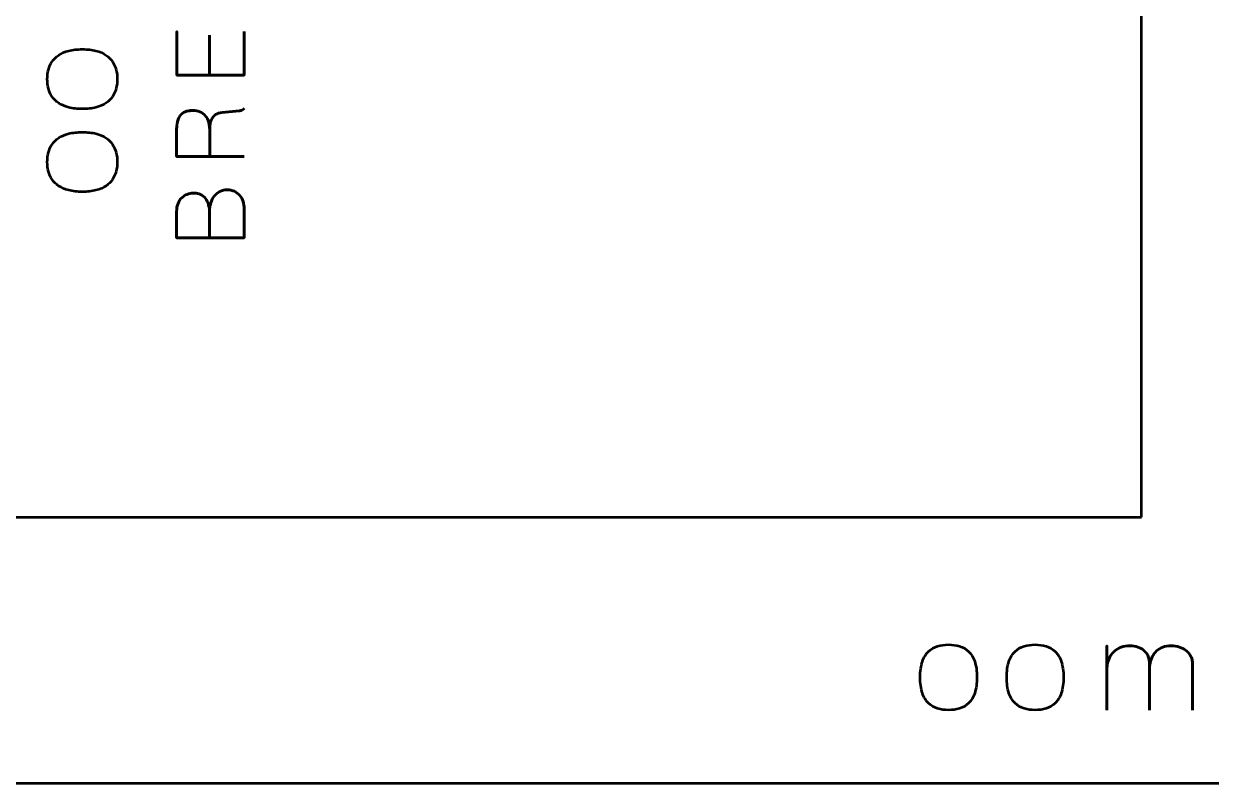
# Model space of a CAD drawing. Header units: centimetres. Extents: x -21 to 0, y -29.7 to 0.
# Drawn here: x -15.74 to -10.38, y -29.7 to -26.27 of the extents above; entities that cross this region are included whole.
import ezdxf

# ---------------------------------------------------------------- set-up
doc = ezdxf.new("R2010")
doc.units = ezdxf.units.CM
doc.header["$MEASUREMENT"] = 0
doc.layers.add('Layer 1', color=7, linetype='Continuous')

msp = doc.modelspace()

# ---------------------------------------------------------------- linework, layer by layer
at = {"layer": 'Layer 1', "color": 1, "lineweight": 53}
msp.add_open_spline([(-21.00003, -29.19995), (-21.00003, -29.19995), (-21.00003, -5.29992), (-21.00003, -5.29992), (-21.00003, -5.29992), (-21.00003, -5.21709), (-20.93286, -5.14992), (-20.85003, -5.14992), (-20.85003, -5.14992), (-20.7672, -5.14992), (-20.70003, -5.08275), (-20.70003, -4.99992), (-20.70003, -4.99992), (-20.70003, -4.91709), (-20.7672, -4.84992), (-20.85003, -4.84992), (-20.85003, -4.84992), (-20.93286, -4.84992), (-21.00003, -4.78275), (-21.00003, -4.69992), (-21.00003, -4.69992), (-21.00003, -4.61709), (-20.93286, -4.54992), (-20.85003, -4.54992), (-20.85003, -4.54992), (-20.7672, -4.54992), (-20.70003, -4.48275), (-20.70003, -4.39992), (-20.70003, -4.39992), (-20.70003, -4.31709), (-20.7672, -4.24992), (-20.85003, -4.24992), (-20.85003, -4.24992), (-20.93286, -4.24992), (-21.00003, -4.18275), (-21.00003, -4.09992), (-21.00003, -4.09992), (-21.00003, -4.01709), (-20.93286, -3.94992), (-20.85003, -3.94992), (-20.85003, -3.94992), (-20.7672, -3.94992), (-20.70003, -3.88275), (-20.70003, -3.79992), (-20.70003, -3.79992), (-20.70003, -3.71709), (-20.7672, -3.64992), (-20.85003, -3.64992), (-20.85003, -3.64992), (-20.93286, -3.64992), (-21.00003, -3.58275), (-21.00003, -3.49992), (-21.00003, -3.49992), (-21.00003, -3.41709), (-20.93286, -3.34992), (-20.85003, -3.34992), (-20.85003, -3.34992), (-20.7672, -3.34992), (-20.70003, -3.28275), (-20.70003, -3.19992), (-20.70003, -3.19992), (-20.70003, -3.11709), (-20.7672, -3.04992), (-20.85003, -3.04992), (-20.85003, -3.04992), (-20.93286, -3.04992), (-21.00003, -2.98275), (-21.00003, -2.89992), (-21.00003, -2.89992), (-21.00003, -2.81709), (-20.93286, -2.74992), (-20.85003, -2.74992), (-20.85003, -2.74992), (-20.7672, -2.74992), (-20.70003, -2.68275), (-20.70003, -2.59992), (-20.70003, -2.59992), (-20.70003, -2.51709), (-20.7672, -2.44992), (-20.85003, -2.44992), (-20.85003, -2.44992), (-20.93286, -2.44992), (-21.00003, -2.38275), (-21.00003, -2.29992), (-21.00003, -2.29992), (-21.00003, -2.21709), (-20.93286, -2.14992), (-20.85003, -2.14992), (-20.85003, -2.14992), (-20.7672, -2.14992), (-20.70003, -2.08275), (-20.70003, -1.99992), (-20.70003, -1.99992), (-20.70003, -1.91709), (-20.7672, -1.84992), (-20.85003, -1.84992), (-20.85003, -1.84992), (-20.93286, -1.84992), (-21.00003, -1.78275), (-21.00003, -1.69992), (-21.00003, -1.69992), (-21.00003, -1.61709), (-20.93286, -1.54992), (-20.85003, -1.54992), (-20.85003, -1.54992), (-20.7672, -1.54992), (-20.70003, -1.48275), (-20.70003, -1.39992), (-20.70003, -1.39992), (-20.70003, -1.31709), (-20.7672, -1.24992), (-20.85003, -1.24992), (-20.85003, -1.24992), (-20.93286, -1.24992), (-21.00003, -1.18275), (-21.00003, -1.09992), (-21.00003, -1.09992), (-21.00003, -1.09992), (-21.00003, -0.49992), (-21.00003, -0.49992), (-21.00003, -0.49992), (-21.00003, -0.22295), (-20.77694, 0.00004), (-20.49994, 0.00004), (-20.49994, 0.00004), (-20.49994, 0.00004), (-0.50008, 0.00004), (-0.50008, 0.00004), (-0.50008, 0.00004), (-0.22294, 0.00004), (0.00002, -0.22295), (0.00002, -0.49992), (0.00002, -0.49992), (0.00002, -0.49992), (0.00002, -29.19995), (0.00002, -29.19995), (0.00002, -29.19995), (0.00002, -29.47695), (-0.22294, -29.70004), (-0.50008, -29.70004), (-0.50008, -29.70004), (-0.50008, -29.70004), (-20.49994, -29.70004), (-20.49994, -29.70004), (-20.49994, -29.70004), (-20.77694, -29.70004), (-21.00003, -29.47695), (-21.00003, -29.19995)], degree=3, knots=[0, 0, 0, 0, 0.027027, 0.027027, 0.027027, 0.027027, 0.0540541, 0.0540541, 0.0540541, 0.0540541, 0.0810811, 0.0810811, 0.0810811, 0.0810811, 0.1081081, 0.1081081, 0.1081081, 0.1081081, 0.1351351, 0.1351351, 0.1351351, 0.1351351, 0.1621622, 0.1621622, 0.1621622, 0.1621622, 0.1891892, 0.1891892, 0.1891892, 0.1891892, 0.2162162, 0.2162162, 0.2162162, 0.2162162, 0.2432432, 0.2432432, 0.2432432, 0.2432432, 0.2702703, 0.2702703, 0.2702703, 0.2702703, 0.2972973, 0.2972973, 0.2972973, 0.2972973, 0.3243243, 0.3243243, 0.3243243, 0.3243243, 0.3513514, 0.3513514, 0.3513514, 0.3513514, 0.3783784, 0.3783784, 0.3783784, 0.3783784, 0.4054054, 0.4054054, 0.4054054, 0.4054054, 0.4324324, 0.4324324, 0.4324324, 0.4324324, 0.4594595, 0.4594595, 0.4594595, 0.4594595, 0.4864865, 0.4864865, 0.4864865, 0.4864865, 0.5135135, 0.5135135, 0.5135135, 0.5135135, 0.5405405, 0.5405405, 0.5405405, 0.5405405, 0.5675676, 0.5675676, 0.5675676, 0.5675676, 0.5945946, 0.5945946, 0.5945946, 0.5945946, 0.6216216, 0.6216216, 0.6216216, 0.6216216, 0.6486486, 0.6486486, 0.6486486, 0.6486486, 0.6756757, 0.6756757, 0.6756757, 0.6756757, 0.7027027, 0.7027027, 0.7027027, 0.7027027, 0.7297297, 0.7297297, 0.7297297, 0.7297297, 0.7567568, 0.7567568, 0.7567568, 0.7567568, 0.7837838, 0.7837838, 0.7837838, 0.7837838, 0.8108108, 0.8108108, 0.8108108, 0.8108108, 0.8378378, 0.8378378, 0.8378378, 0.8378378, 0.8648649, 0.8648649, 0.8648649, 0.8648649, 0.8918919, 0.8918919, 0.8918919, 0.8918919, 0.9189189, 0.9189189, 0.9189189, 0.9189189, 0.9459459, 0.9459459, 0.9459459, 0.9459459, 0.972973, 0.972973, 0.972973, 0.972973, 1, 1, 1, 1], dxfattribs=at)
at = {"layer": 'Layer 1', "color": 3, "lineweight": 53}
msp.add_open_spline([(-10.70014, -28.50002), (-10.70014, -28.50002), (-20.00004, -28.50002), (-20.00004, -28.50002), (-20.00004, -28.50002), (-20.27704, -28.50002), (-20.50014, -28.27693), (-20.50014, -27.99993), (-20.50014, -27.99993), (-20.50014, -27.99993), (-20.50014, -23.70007), (-20.50014, -23.70007), (-20.50014, -23.70007), (-20.50014, -23.42293), (-20.27704, -23.19997), (-20.00004, -23.19997), (-20.00004, -23.19997), (-20.00004, -23.19997), (-10.70014, -23.19997), (-10.70014, -23.19997), (-10.70014, -23.19997), (-10.69979, -24.96664), (-10.69979, -26.73334), (-10.70014, -28.50002)], degree=3, knots=[0, 0, 0, 0, 0.1666667, 0.1666667, 0.1666667, 0.1666667, 0.3333333, 0.3333333, 0.3333333, 0.3333333, 0.5, 0.5, 0.5, 0.5, 0.6666667, 0.6666667, 0.6666667, 0.6666667, 0.8333333, 0.8333333, 0.8333333, 0.8333333, 1, 1, 1, 1], dxfattribs=at)
at = {"layer": 'Layer 1', "color": 5, "lineweight": 53}
for points, knots in [([(-14.74748, -26.3087), (-14.74748, -26.3087), (-14.74748, -26.50597), (-14.74748, -26.50597), (-14.74748, -26.50597), (-14.74748, -26.50597), (-15.05101, -26.50597), (-15.05101, -26.50597), (-15.05101, -26.50597), (-15.05101, -26.50597), (-15.05101, -26.3087), (-15.05101, -26.3087), (-15.05101, -26.3087), (-15.05101, -26.3087), (-15.05101, -26.50597), (-15.05101, -26.50597), (-15.05101, -26.50597), (-15.05101, -26.50597), (-14.74748, -26.50597), (-14.74748, -26.50597), (-14.74748, -26.50597), (-14.74748, -26.50597), (-14.74748, -26.3087), (-14.74748, -26.3087)], [0, 0, 0, 0, 0.1666667, 0.1666667, 0.1666667, 0.1666667, 0.3333333, 0.3333333, 0.3333333, 0.3333333, 0.5, 0.5, 0.5, 0.5, 0.6666667, 0.6666667, 0.6666667, 0.6666667, 0.8333333, 0.8333333, 0.8333333, 0.8333333, 1, 1, 1, 1]), ([(-14.90369, -26.32563), (-14.90369, -26.32563), (-14.90369, -26.50597), (-14.90369, -26.50597), (-14.90369, -26.50597), (-14.90369, -26.50597), (-14.90369, -26.32563), (-14.90369, -26.32563)], [0, 0, 0, 0, 0.5, 0.5, 0.5, 0.5, 1, 1, 1, 1]), ([(-15.32025, -26.52333), (-15.32018, -26.50844), (-15.32194, -26.49433), (-15.3254, -26.48086), (-15.3254, -26.48086), (-15.32893, -26.46745), (-15.33443, -26.45518), (-15.34205, -26.44396), (-15.34205, -26.44396), (-15.3496, -26.43274), (-15.35955, -26.423), (-15.37183, -26.41475), (-15.37183, -26.41475), (-15.3841, -26.40649), (-15.39899, -26.40014), (-15.41649, -26.39563), (-15.41649, -26.39563), (-15.43398, -26.39104), (-15.45438, -26.38878), (-15.47773, -26.38871), (-15.47773, -26.38871), (-15.50108, -26.38878), (-15.52147, -26.39104), (-15.53904, -26.39563), (-15.53904, -26.39563), (-15.55661, -26.40014), (-15.57157, -26.40649), (-15.58391, -26.41475), (-15.58391, -26.41475), (-15.59626, -26.423), (-15.60628, -26.43274), (-15.61397, -26.44396), (-15.61397, -26.44396), (-15.62166, -26.45518), (-15.62723, -26.46745), (-15.63083, -26.48086), (-15.63083, -26.48086), (-15.63436, -26.49433), (-15.63612, -26.50844), (-15.63605, -26.52333), (-15.63605, -26.52333), (-15.63612, -26.53822), (-15.63436, -26.55233), (-15.63083, -26.56581), (-15.63083, -26.56581), (-15.62723, -26.57921), (-15.62166, -26.59149), (-15.61397, -26.60271), (-15.61397, -26.60271), (-15.60628, -26.61392), (-15.59626, -26.62366), (-15.58391, -26.63192), (-15.58391, -26.63192), (-15.57157, -26.64017), (-15.55661, -26.64652), (-15.53904, -26.65104), (-15.53904, -26.65104), (-15.52147, -26.65562), (-15.50108, -26.65788), (-15.47773, -26.65795), (-15.47773, -26.65795), (-15.45438, -26.65788), (-15.43398, -26.65562), (-15.41649, -26.65104), (-15.41649, -26.65104), (-15.39899, -26.64652), (-15.3841, -26.64017), (-15.37183, -26.63192), (-15.37183, -26.63192), (-15.35955, -26.62366), (-15.3496, -26.61392), (-15.34205, -26.60271), (-15.34205, -26.60271), (-15.33443, -26.59149), (-15.32893, -26.57921), (-15.3254, -26.56581), (-15.3254, -26.56581), (-15.32194, -26.55233), (-15.32018, -26.53822), (-15.32025, -26.52333)], [0, 0, 0, 0, 0.05, 0.05, 0.05, 0.05, 0.1, 0.1, 0.1, 0.1, 0.15, 0.15, 0.15, 0.15, 0.2, 0.2, 0.2, 0.2, 0.25, 0.25, 0.25, 0.25, 0.3, 0.3, 0.3, 0.3, 0.35, 0.35, 0.35, 0.35, 0.4, 0.4, 0.4, 0.4, 0.45, 0.45, 0.45, 0.45, 0.5, 0.5, 0.5, 0.5, 0.55, 0.55, 0.55, 0.55, 0.6, 0.6, 0.6, 0.6, 0.65, 0.65, 0.65, 0.65, 0.7, 0.7, 0.7, 0.7, 0.75, 0.75, 0.75, 0.75, 0.8, 0.8, 0.8, 0.8, 0.85, 0.85, 0.85, 0.85, 0.9, 0.9, 0.9, 0.9, 0.95, 0.95, 0.95, 0.95, 1, 1, 1, 1]), ([(-15.32025, -26.52333), (-15.32018, -26.50844), (-15.32194, -26.49433), (-15.3254, -26.48086), (-15.3254, -26.48086), (-15.32893, -26.46745), (-15.33443, -26.45518), (-15.34205, -26.44396), (-15.34205, -26.44396), (-15.3496, -26.43274), (-15.35955, -26.423), (-15.37183, -26.41475), (-15.37183, -26.41475), (-15.3841, -26.40649), (-15.39899, -26.40014), (-15.41649, -26.39563), (-15.41649, -26.39563), (-15.43398, -26.39104), (-15.45438, -26.38878), (-15.47773, -26.38871), (-15.47773, -26.38871), (-15.50108, -26.38878), (-15.52147, -26.39104), (-15.53904, -26.39563), (-15.53904, -26.39563), (-15.55661, -26.40014), (-15.57157, -26.40649), (-15.58391, -26.41475), (-15.58391, -26.41475), (-15.59626, -26.423), (-15.60628, -26.43274), (-15.61397, -26.44396), (-15.61397, -26.44396), (-15.62166, -26.45518), (-15.62723, -26.46745), (-15.63083, -26.48086), (-15.63083, -26.48086), (-15.63436, -26.49433), (-15.63612, -26.50844), (-15.63605, -26.52333), (-15.63605, -26.52333), (-15.63612, -26.53822), (-15.63436, -26.55233), (-15.63083, -26.56581), (-15.63083, -26.56581), (-15.62723, -26.57921), (-15.62166, -26.59149), (-15.61397, -26.60271), (-15.61397, -26.60271), (-15.60628, -26.61392), (-15.59626, -26.62366), (-15.58391, -26.63192), (-15.58391, -26.63192), (-15.57157, -26.64017), (-15.55661, -26.64652), (-15.53904, -26.65104), (-15.53904, -26.65104), (-15.52147, -26.65562), (-15.50108, -26.65788), (-15.47773, -26.65795), (-15.47773, -26.65795), (-15.45438, -26.65788), (-15.43398, -26.65562), (-15.41649, -26.65104), (-15.41649, -26.65104), (-15.39899, -26.64652), (-15.3841, -26.64017), (-15.37183, -26.63192), (-15.37183, -26.63192), (-15.35955, -26.62366), (-15.3496, -26.61392), (-15.34205, -26.60271), (-15.34205, -26.60271), (-15.33443, -26.59149), (-15.32893, -26.57921), (-15.3254, -26.56581), (-15.3254, -26.56581), (-15.32194, -26.55233), (-15.32018, -26.53822), (-15.32025, -26.52333)], [0, 0, 0, 0, 0.05, 0.05, 0.05, 0.05, 0.1, 0.1, 0.1, 0.1, 0.15, 0.15, 0.15, 0.15, 0.2, 0.2, 0.2, 0.2, 0.25, 0.25, 0.25, 0.25, 0.3, 0.3, 0.3, 0.3, 0.35, 0.35, 0.35, 0.35, 0.4, 0.4, 0.4, 0.4, 0.45, 0.45, 0.45, 0.45, 0.5, 0.5, 0.5, 0.5, 0.55, 0.55, 0.55, 0.55, 0.6, 0.6, 0.6, 0.6, 0.65, 0.65, 0.65, 0.65, 0.7, 0.7, 0.7, 0.7, 0.75, 0.75, 0.75, 0.75, 0.8, 0.8, 0.8, 0.8, 0.85, 0.85, 0.85, 0.85, 0.9, 0.9, 0.9, 0.9, 0.95, 0.95, 0.95, 0.95, 1, 1, 1, 1]), ([(-14.74748, -26.873), (-14.74748, -26.873), (-15.0527, -26.873), (-15.0527, -26.873), (-15.0527, -26.873), (-15.0527, -26.873), (-15.0527, -26.76166), (-15.0527, -26.76166), (-15.0527, -26.76166), (-15.0527, -26.74614), (-15.05164, -26.73288), (-15.0496, -26.72194), (-15.0496, -26.72194), (-15.04755, -26.71094), (-15.04459, -26.70183), (-15.04071, -26.69464), (-15.04071, -26.69464), (-15.03683, -26.68744), (-15.0321, -26.6818), (-15.02653, -26.67763), (-15.02653, -26.67763), (-15.02102, -26.6734), (-15.01474, -26.67044), (-15.00776, -26.66853), (-15.00776, -26.66853), (-15.00077, -26.66663), (-14.99322, -26.6655), (-14.98497, -26.66515), (-14.98497, -26.66515), (-14.9746, -26.66465), (-14.96458, -26.66578), (-14.95491, -26.66846), (-14.95491, -26.66846), (-14.94518, -26.67121), (-14.9365, -26.67594), (-14.92874, -26.68264), (-14.92874, -26.68264), (-14.92097, -26.68942), (-14.91484, -26.69852), (-14.91025, -26.71009), (-14.91025, -26.71009), (-14.90573, -26.72166), (-14.90334, -26.73598), (-14.90327, -26.7532), (-14.90327, -26.7532), (-14.90327, -26.7532), (-14.90327, -26.873), (-14.90327, -26.873), (-14.90327, -26.873), (-14.90327, -26.873), (-14.90327, -26.7532), (-14.90327, -26.7532), (-14.90327, -26.7532), (-14.90334, -26.73634), (-14.90573, -26.72215), (-14.91025, -26.71065), (-14.91025, -26.71065), (-14.91484, -26.69915), (-14.92097, -26.68998), (-14.92874, -26.68314), (-14.92874, -26.68314), (-14.9365, -26.67629), (-14.94518, -26.6715), (-14.95491, -26.66867), (-14.95491, -26.66867), (-14.96458, -26.66585), (-14.9746, -26.66465), (-14.98497, -26.66515), (-14.98497, -26.66515), (-14.99527, -26.66557), (-15.00458, -26.66733), (-15.01291, -26.67044), (-15.01291, -26.67044), (-15.02116, -26.67347), (-15.02829, -26.67855), (-15.03422, -26.68561), (-15.03422, -26.68561), (-15.04014, -26.69266), (-15.04473, -26.7024), (-15.0479, -26.71475), (-15.0479, -26.71475), (-15.05108, -26.72709), (-15.0527, -26.74276), (-15.0527, -26.76166), (-15.0527, -26.76166), (-15.0527, -26.76166), (-15.0527, -26.873), (-15.0527, -26.873), (-15.0527, -26.873), (-15.0527, -26.873), (-14.74748, -26.873), (-14.74748, -26.873)], [0, 0, 0, 0, 0.0434783, 0.0434783, 0.0434783, 0.0434783, 0.0869565, 0.0869565, 0.0869565, 0.0869565, 0.1304348, 0.1304348, 0.1304348, 0.1304348, 0.173913, 0.173913, 0.173913, 0.173913, 0.2173913, 0.2173913, 0.2173913, 0.2173913, 0.2608696, 0.2608696, 0.2608696, 0.2608696, 0.3043478, 0.3043478, 0.3043478, 0.3043478, 0.3478261, 0.3478261, 0.3478261, 0.3478261, 0.3913043, 0.3913043, 0.3913043, 0.3913043, 0.4347826, 0.4347826, 0.4347826, 0.4347826, 0.4782609, 0.4782609, 0.4782609, 0.4782609, 0.5217391, 0.5217391, 0.5217391, 0.5217391, 0.5652174, 0.5652174, 0.5652174, 0.5652174, 0.6086957, 0.6086957, 0.6086957, 0.6086957, 0.6521739, 0.6521739, 0.6521739, 0.6521739, 0.6956522, 0.6956522, 0.6956522, 0.6956522, 0.7391304, 0.7391304, 0.7391304, 0.7391304, 0.7826087, 0.7826087, 0.7826087, 0.7826087, 0.826087, 0.826087, 0.826087, 0.826087, 0.8695652, 0.8695652, 0.8695652, 0.8695652, 0.9130435, 0.9130435, 0.9130435, 0.9130435, 0.9565217, 0.9565217, 0.9565217, 0.9565217, 1, 1, 1, 1]), ([(-14.74748, -26.65583), (-14.74953, -26.65865), (-14.752, -26.66077), (-14.75489, -26.66232), (-14.75489, -26.66232), (-14.75778, -26.66388), (-14.76067, -26.66493), (-14.7635, -26.66557), (-14.7635, -26.66557), (-14.76625, -26.66613), (-14.76858, -26.66642), (-14.77034, -26.66642), (-14.77034, -26.66642), (-14.77034, -26.66642), (-14.84739, -26.67404), (-14.84739, -26.67404), (-14.84739, -26.67404), (-14.85846, -26.67488), (-14.8682, -26.67813), (-14.87653, -26.6837), (-14.87653, -26.6837), (-14.88492, -26.68935), (-14.89141, -26.69739), (-14.89614, -26.70797), (-14.89614, -26.70797), (-14.9008, -26.71849), (-14.90319, -26.73161), (-14.90327, -26.74727), (-14.90327, -26.74727), (-14.90319, -26.73161), (-14.9008, -26.71849), (-14.89614, -26.70797), (-14.89614, -26.70797), (-14.89141, -26.69739), (-14.88492, -26.68935), (-14.87653, -26.6837), (-14.87653, -26.6837), (-14.8682, -26.67813), (-14.85846, -26.67488), (-14.84739, -26.67404), (-14.84739, -26.67404), (-14.84739, -26.67404), (-14.77034, -26.66642), (-14.77034, -26.66642), (-14.77034, -26.66642), (-14.76858, -26.66642), (-14.76625, -26.66613), (-14.7635, -26.66557), (-14.7635, -26.66557), (-14.76067, -26.66493), (-14.75778, -26.66388), (-14.75489, -26.66232), (-14.75489, -26.66232), (-14.752, -26.66077), (-14.74953, -26.65865), (-14.74748, -26.65583)], [0, 0, 0, 0, 0.0714286, 0.0714286, 0.0714286, 0.0714286, 0.1428571, 0.1428571, 0.1428571, 0.1428571, 0.2142857, 0.2142857, 0.2142857, 0.2142857, 0.2857143, 0.2857143, 0.2857143, 0.2857143, 0.3571429, 0.3571429, 0.3571429, 0.3571429, 0.4285714, 0.4285714, 0.4285714, 0.4285714, 0.5, 0.5, 0.5, 0.5, 0.5714286, 0.5714286, 0.5714286, 0.5714286, 0.6428571, 0.6428571, 0.6428571, 0.6428571, 0.7142857, 0.7142857, 0.7142857, 0.7142857, 0.7857143, 0.7857143, 0.7857143, 0.7857143, 0.8571429, 0.8571429, 0.8571429, 0.8571429, 0.9285714, 0.9285714, 0.9285714, 0.9285714, 1, 1, 1, 1]), ([(-15.32025, -26.89713), (-15.32018, -26.88224), (-15.32194, -26.86813), (-15.3254, -26.85466), (-15.3254, -26.85466), (-15.32893, -26.84125), (-15.33443, -26.82898), (-15.34205, -26.81776), (-15.34205, -26.81776), (-15.3496, -26.80654), (-15.35955, -26.7968), (-15.37183, -26.78855), (-15.37183, -26.78855), (-15.3841, -26.78029), (-15.39899, -26.77394), (-15.41649, -26.76943), (-15.41649, -26.76943), (-15.43398, -26.76484), (-15.45438, -26.76258), (-15.47773, -26.76251), (-15.47773, -26.76251), (-15.50108, -26.76258), (-15.52147, -26.76484), (-15.53904, -26.76943), (-15.53904, -26.76943), (-15.55661, -26.77394), (-15.57157, -26.78029), (-15.58391, -26.78855), (-15.58391, -26.78855), (-15.59626, -26.7968), (-15.60628, -26.80654), (-15.61397, -26.81776), (-15.61397, -26.81776), (-15.62166, -26.82898), (-15.62723, -26.84125), (-15.63083, -26.85466), (-15.63083, -26.85466), (-15.63436, -26.86813), (-15.63612, -26.88224), (-15.63605, -26.89713), (-15.63605, -26.89713), (-15.63612, -26.91202), (-15.63436, -26.92613), (-15.63083, -26.93961), (-15.63083, -26.93961), (-15.62723, -26.95301), (-15.62166, -26.96529), (-15.61397, -26.97651), (-15.61397, -26.97651), (-15.60628, -26.98772), (-15.59626, -26.99746), (-15.58391, -27.00572), (-15.58391, -27.00572), (-15.57157, -27.01397), (-15.55661, -27.02032), (-15.53904, -27.02484), (-15.53904, -27.02484), (-15.52147, -27.02942), (-15.50108, -27.03168), (-15.47773, -27.03175), (-15.47773, -27.03175), (-15.45438, -27.03168), (-15.43398, -27.02942), (-15.41649, -27.02484), (-15.41649, -27.02484), (-15.39899, -27.02032), (-15.3841, -27.01397), (-15.37183, -27.00572), (-15.37183, -27.00572), (-15.35955, -26.99746), (-15.3496, -26.98772), (-15.34205, -26.97651), (-15.34205, -26.97651), (-15.33443, -26.96529), (-15.32893, -26.95301), (-15.3254, -26.93961), (-15.3254, -26.93961), (-15.32194, -26.92613), (-15.32018, -26.91202), (-15.32025, -26.89713)], [0, 0, 0, 0, 0.05, 0.05, 0.05, 0.05, 0.1, 0.1, 0.1, 0.1, 0.15, 0.15, 0.15, 0.15, 0.2, 0.2, 0.2, 0.2, 0.25, 0.25, 0.25, 0.25, 0.3, 0.3, 0.3, 0.3, 0.35, 0.35, 0.35, 0.35, 0.4, 0.4, 0.4, 0.4, 0.45, 0.45, 0.45, 0.45, 0.5, 0.5, 0.5, 0.5, 0.55, 0.55, 0.55, 0.55, 0.6, 0.6, 0.6, 0.6, 0.65, 0.65, 0.65, 0.65, 0.7, 0.7, 0.7, 0.7, 0.75, 0.75, 0.75, 0.75, 0.8, 0.8, 0.8, 0.8, 0.85, 0.85, 0.85, 0.85, 0.9, 0.9, 0.9, 0.9, 0.95, 0.95, 0.95, 0.95, 1, 1, 1, 1]), ([(-15.32025, -26.89713), (-15.32018, -26.88224), (-15.32194, -26.86813), (-15.3254, -26.85466), (-15.3254, -26.85466), (-15.32893, -26.84125), (-15.33443, -26.82898), (-15.34205, -26.81776), (-15.34205, -26.81776), (-15.3496, -26.80654), (-15.35955, -26.7968), (-15.37183, -26.78855), (-15.37183, -26.78855), (-15.3841, -26.78029), (-15.39899, -26.77394), (-15.41649, -26.76943), (-15.41649, -26.76943), (-15.43398, -26.76484), (-15.45438, -26.76258), (-15.47773, -26.76251), (-15.47773, -26.76251), (-15.50108, -26.76258), (-15.52147, -26.76484), (-15.53904, -26.76943), (-15.53904, -26.76943), (-15.55661, -26.77394), (-15.57157, -26.78029), (-15.58391, -26.78855), (-15.58391, -26.78855), (-15.59626, -26.7968), (-15.60628, -26.80654), (-15.61397, -26.81776), (-15.61397, -26.81776), (-15.62166, -26.82898), (-15.62723, -26.84125), (-15.63083, -26.85466), (-15.63083, -26.85466), (-15.63436, -26.86813), (-15.63612, -26.88224), (-15.63605, -26.89713), (-15.63605, -26.89713), (-15.63612, -26.91202), (-15.63436, -26.92613), (-15.63083, -26.93961), (-15.63083, -26.93961), (-15.62723, -26.95301), (-15.62166, -26.96529), (-15.61397, -26.97651), (-15.61397, -26.97651), (-15.60628, -26.98772), (-15.59626, -26.99746), (-15.58391, -27.00572), (-15.58391, -27.00572), (-15.57157, -27.01397), (-15.55661, -27.02032), (-15.53904, -27.02484), (-15.53904, -27.02484), (-15.52147, -27.02942), (-15.50108, -27.03168), (-15.47773, -27.03175), (-15.47773, -27.03175), (-15.45438, -27.03168), (-15.43398, -27.02942), (-15.41649, -27.02484), (-15.41649, -27.02484), (-15.39899, -27.02032), (-15.3841, -27.01397), (-15.37183, -27.00572), (-15.37183, -27.00572), (-15.35955, -26.99746), (-15.3496, -26.98772), (-15.34205, -26.97651), (-15.34205, -26.97651), (-15.33443, -26.96529), (-15.32893, -26.95301), (-15.3254, -26.93961), (-15.3254, -26.93961), (-15.32194, -26.92613), (-15.32018, -26.91202), (-15.32025, -26.89713)], [0, 0, 0, 0, 0.05, 0.05, 0.05, 0.05, 0.1, 0.1, 0.1, 0.1, 0.15, 0.15, 0.15, 0.15, 0.2, 0.2, 0.2, 0.2, 0.25, 0.25, 0.25, 0.25, 0.3, 0.3, 0.3, 0.3, 0.35, 0.35, 0.35, 0.35, 0.4, 0.4, 0.4, 0.4, 0.45, 0.45, 0.45, 0.45, 0.5, 0.5, 0.5, 0.5, 0.55, 0.55, 0.55, 0.55, 0.6, 0.6, 0.6, 0.6, 0.65, 0.65, 0.65, 0.65, 0.7, 0.7, 0.7, 0.7, 0.75, 0.75, 0.75, 0.75, 0.8, 0.8, 0.8, 0.8, 0.85, 0.85, 0.85, 0.85, 0.9, 0.9, 0.9, 0.9, 0.95, 0.95, 0.95, 0.95, 1, 1, 1, 1]), ([(-14.90454, -27.23918), (-14.90454, -27.23918), (-14.90454, -27.12192), (-14.90454, -27.12192), (-14.90454, -27.12192), (-14.90461, -27.10668), (-14.90672, -27.0937), (-14.91089, -27.08276), (-14.91089, -27.08276), (-14.91498, -27.07189), (-14.92055, -27.06308), (-14.92754, -27.05623), (-14.92754, -27.05623), (-14.93452, -27.04939), (-14.94242, -27.04445), (-14.95117, -27.04134), (-14.95117, -27.04134), (-14.95985, -27.03831), (-14.96888, -27.0369), (-14.97819, -27.03725), (-14.97819, -27.03725), (-14.98751, -27.03768), (-14.99654, -27.03965), (-15.00536, -27.04318), (-15.00536, -27.04318), (-15.01418, -27.04664), (-15.02215, -27.05186), (-15.02928, -27.0587), (-15.02928, -27.0587), (-15.0364, -27.06554), (-15.04205, -27.07408), (-15.04621, -27.08445), (-15.04621, -27.08445), (-15.05044, -27.09483), (-15.05263, -27.10703), (-15.0527, -27.12107), (-15.0527, -27.12107), (-15.0527, -27.12107), (-15.0527, -27.23918), (-15.0527, -27.23918), (-15.0527, -27.23918), (-15.0527, -27.23918), (-14.74748, -27.23918), (-14.74748, -27.23918), (-14.74748, -27.23918), (-14.74748, -27.23918), (-14.74748, -27.10922), (-14.74748, -27.10922), (-14.74748, -27.10922), (-14.74748, -27.09708), (-14.74924, -27.08579), (-14.7527, -27.07535), (-14.7527, -27.07535), (-14.75623, -27.06491), (-14.76124, -27.05581), (-14.76787, -27.04791), (-14.76787, -27.04791), (-14.77457, -27.04007), (-14.78262, -27.03394), (-14.79214, -27.02956), (-14.79214, -27.02956), (-14.80167, -27.02519), (-14.81246, -27.02293), (-14.82453, -27.02286), (-14.82453, -27.02286), (-14.83666, -27.02314), (-14.8476, -27.02568), (-14.8574, -27.03055), (-14.8574, -27.03055), (-14.86721, -27.03542), (-14.87561, -27.04219), (-14.88259, -27.05094), (-14.88259, -27.05094), (-14.88965, -27.05969), (-14.89508, -27.07013), (-14.89882, -27.08213), (-14.89882, -27.08213), (-14.90256, -27.09412), (-14.90446, -27.10738), (-14.90454, -27.12192), (-14.90454, -27.12192), (-14.90446, -27.10738), (-14.90256, -27.09412), (-14.89882, -27.08213), (-14.89882, -27.08213), (-14.89508, -27.07013), (-14.88965, -27.05969), (-14.88259, -27.05094), (-14.88259, -27.05094), (-14.87561, -27.04219), (-14.86721, -27.03542), (-14.8574, -27.03055), (-14.8574, -27.03055), (-14.8476, -27.02568), (-14.83666, -27.02314), (-14.82453, -27.02286), (-14.82453, -27.02286), (-14.81246, -27.02293), (-14.80167, -27.02519), (-14.79214, -27.02956), (-14.79214, -27.02956), (-14.78262, -27.03394), (-14.77457, -27.04007), (-14.76787, -27.04791), (-14.76787, -27.04791), (-14.76124, -27.05581), (-14.75623, -27.06491), (-14.7527, -27.07535), (-14.7527, -27.07535), (-14.74924, -27.08579), (-14.74748, -27.09708), (-14.74748, -27.10922), (-14.74748, -27.10922), (-14.74748, -27.10922), (-14.74748, -27.23918), (-14.74748, -27.23918), (-14.74748, -27.23918), (-14.74748, -27.23918), (-15.0527, -27.23918), (-15.0527, -27.23918), (-15.0527, -27.23918), (-15.0527, -27.23918), (-15.0527, -27.12107), (-15.0527, -27.12107), (-15.0527, -27.12107), (-15.05263, -27.10703), (-15.05044, -27.09483), (-15.04621, -27.08445), (-15.04621, -27.08445), (-15.04205, -27.07408), (-15.0364, -27.06554), (-15.02928, -27.0587), (-15.02928, -27.0587), (-15.02215, -27.05186), (-15.01418, -27.04664), (-15.00536, -27.04318), (-15.00536, -27.04318), (-14.99654, -27.03965), (-14.98751, -27.03768), (-14.97819, -27.03725), (-14.97819, -27.03725), (-14.96888, -27.0369), (-14.95985, -27.03831), (-14.95117, -27.04134), (-14.95117, -27.04134), (-14.94242, -27.04445), (-14.93452, -27.04939), (-14.92754, -27.05623), (-14.92754, -27.05623), (-14.92055, -27.06308), (-14.91498, -27.07189), (-14.91089, -27.08276), (-14.91089, -27.08276), (-14.90672, -27.0937), (-14.90461, -27.10668), (-14.90454, -27.12192), (-14.90454, -27.12192), (-14.90454, -27.12192), (-14.90454, -27.23918), (-14.90454, -27.23918)], [0, 0, 0, 0, 0.025, 0.025, 0.025, 0.025, 0.05, 0.05, 0.05, 0.05, 0.075, 0.075, 0.075, 0.075, 0.1, 0.1, 0.1, 0.1, 0.125, 0.125, 0.125, 0.125, 0.15, 0.15, 0.15, 0.15, 0.175, 0.175, 0.175, 0.175, 0.2, 0.2, 0.2, 0.2, 0.225, 0.225, 0.225, 0.225, 0.25, 0.25, 0.25, 0.25, 0.275, 0.275, 0.275, 0.275, 0.3, 0.3, 0.3, 0.3, 0.325, 0.325, 0.325, 0.325, 0.35, 0.35, 0.35, 0.35, 0.375, 0.375, 0.375, 0.375, 0.4, 0.4, 0.4, 0.4, 0.425, 0.425, 0.425, 0.425, 0.45, 0.45, 0.45, 0.45, 0.475, 0.475, 0.475, 0.475, 0.5, 0.5, 0.5, 0.5, 0.525, 0.525, 0.525, 0.525, 0.55, 0.55, 0.55, 0.55, 0.575, 0.575, 0.575, 0.575, 0.6, 0.6, 0.6, 0.6, 0.625, 0.625, 0.625, 0.625, 0.65, 0.65, 0.65, 0.65, 0.675, 0.675, 0.675, 0.675, 0.7, 0.7, 0.7, 0.7, 0.725, 0.725, 0.725, 0.725, 0.75, 0.75, 0.75, 0.75, 0.775, 0.775, 0.775, 0.775, 0.8, 0.8, 0.8, 0.8, 0.825, 0.825, 0.825, 0.825, 0.85, 0.85, 0.85, 0.85, 0.875, 0.875, 0.875, 0.875, 0.9, 0.9, 0.9, 0.9, 0.925, 0.925, 0.925, 0.925, 0.95, 0.95, 0.95, 0.95, 0.975, 0.975, 0.975, 0.975, 1, 1, 1, 1]), ([(-11.57014, -29.36992), (-11.55236, -29.37001), (-11.53581, -29.36776), (-11.52038, -29.36296), (-11.52038, -29.36296), (-11.50495, -29.35816), (-11.49131, -29.35016), (-11.47964, -29.33897), (-11.47964, -29.33897), (-11.46788, -29.32778), (-11.45876, -29.31263), (-11.45208, -29.29344), (-11.45208, -29.29344), (-11.4455, -29.27434), (-11.44211, -29.25054), (-11.44201, -29.22204), (-11.44201, -29.22204), (-11.44211, -29.19363), (-11.4455, -29.16992), (-11.45208, -29.15092), (-11.45208, -29.15092), (-11.45876, -29.13191), (-11.46788, -29.11677), (-11.47964, -29.10557), (-11.47964, -29.10557), (-11.49131, -29.09447), (-11.50495, -29.08648), (-11.52038, -29.08168), (-11.52038, -29.08168), (-11.53581, -29.07688), (-11.55236, -29.07462), (-11.57014, -29.07472), (-11.57014, -29.07472), (-11.58773, -29.07462), (-11.60429, -29.07688), (-11.61972, -29.08168), (-11.61972, -29.08168), (-11.63515, -29.08648), (-11.64869, -29.09447), (-11.66045, -29.10557), (-11.66045, -29.10557), (-11.67221, -29.11677), (-11.68143, -29.13191), (-11.68811, -29.15092), (-11.68811, -29.15092), (-11.69479, -29.16992), (-11.69818, -29.19363), (-11.69827, -29.22204), (-11.69827, -29.22204), (-11.69818, -29.25054), (-11.69479, -29.27434), (-11.68811, -29.29344), (-11.68811, -29.29344), (-11.68143, -29.31263), (-11.67221, -29.32778), (-11.66045, -29.33897), (-11.66045, -29.33897), (-11.64869, -29.35016), (-11.63515, -29.35816), (-11.61972, -29.36296), (-11.61972, -29.36296), (-11.60429, -29.36776), (-11.58773, -29.37001), (-11.57014, -29.36992)], [0, 0, 0, 0, 0.0625, 0.0625, 0.0625, 0.0625, 0.125, 0.125, 0.125, 0.125, 0.1875, 0.1875, 0.1875, 0.1875, 0.25, 0.25, 0.25, 0.25, 0.3125, 0.3125, 0.3125, 0.3125, 0.375, 0.375, 0.375, 0.375, 0.4375, 0.4375, 0.4375, 0.4375, 0.5, 0.5, 0.5, 0.5, 0.5625, 0.5625, 0.5625, 0.5625, 0.625, 0.625, 0.625, 0.625, 0.6875, 0.6875, 0.6875, 0.6875, 0.75, 0.75, 0.75, 0.75, 0.8125, 0.8125, 0.8125, 0.8125, 0.875, 0.875, 0.875, 0.875, 0.9375, 0.9375, 0.9375, 0.9375, 1, 1, 1, 1]), ([(-11.57014, -29.36992), (-11.55236, -29.37001), (-11.53581, -29.36776), (-11.52038, -29.36296), (-11.52038, -29.36296), (-11.50495, -29.35816), (-11.49131, -29.35016), (-11.47964, -29.33897), (-11.47964, -29.33897), (-11.46788, -29.32778), (-11.45876, -29.31263), (-11.45208, -29.29344), (-11.45208, -29.29344), (-11.4455, -29.27434), (-11.44211, -29.25054), (-11.44201, -29.22204), (-11.44201, -29.22204), (-11.44211, -29.19363), (-11.4455, -29.16992), (-11.45208, -29.15092), (-11.45208, -29.15092), (-11.45876, -29.13191), (-11.46788, -29.11677), (-11.47964, -29.10557), (-11.47964, -29.10557), (-11.49131, -29.09447), (-11.50495, -29.08648), (-11.52038, -29.08168), (-11.52038, -29.08168), (-11.53581, -29.07688), (-11.55236, -29.07462), (-11.57014, -29.07472), (-11.57014, -29.07472), (-11.58773, -29.07462), (-11.60429, -29.07688), (-11.61972, -29.08168), (-11.61972, -29.08168), (-11.63515, -29.08648), (-11.64869, -29.09447), (-11.66045, -29.10557), (-11.66045, -29.10557), (-11.67221, -29.11677), (-11.68143, -29.13191), (-11.68811, -29.15092), (-11.68811, -29.15092), (-11.69479, -29.16992), (-11.69818, -29.19363), (-11.69827, -29.22204), (-11.69827, -29.22204), (-11.69818, -29.25054), (-11.69479, -29.27434), (-11.68811, -29.29344), (-11.68811, -29.29344), (-11.68143, -29.31263), (-11.67221, -29.32778), (-11.66045, -29.33897), (-11.66045, -29.33897), (-11.64869, -29.35016), (-11.63515, -29.35816), (-11.61972, -29.36296), (-11.61972, -29.36296), (-11.60429, -29.36776), (-11.58773, -29.37001), (-11.57014, -29.36992)], [0, 0, 0, 0, 0.0625, 0.0625, 0.0625, 0.0625, 0.125, 0.125, 0.125, 0.125, 0.1875, 0.1875, 0.1875, 0.1875, 0.25, 0.25, 0.25, 0.25, 0.3125, 0.3125, 0.3125, 0.3125, 0.375, 0.375, 0.375, 0.375, 0.4375, 0.4375, 0.4375, 0.4375, 0.5, 0.5, 0.5, 0.5, 0.5625, 0.5625, 0.5625, 0.5625, 0.625, 0.625, 0.625, 0.625, 0.6875, 0.6875, 0.6875, 0.6875, 0.75, 0.75, 0.75, 0.75, 0.8125, 0.8125, 0.8125, 0.8125, 0.875, 0.875, 0.875, 0.875, 0.9375, 0.9375, 0.9375, 0.9375, 1, 1, 1, 1]), ([(-11.17955, -29.36992), (-11.16177, -29.37001), (-11.14522, -29.36776), (-11.12979, -29.36296), (-11.12979, -29.36296), (-11.11436, -29.35816), (-11.10072, -29.35016), (-11.08905, -29.33897), (-11.08905, -29.33897), (-11.07729, -29.32778), (-11.06817, -29.31263), (-11.06149, -29.29344), (-11.06149, -29.29344), (-11.05491, -29.27434), (-11.05152, -29.25054), (-11.05142, -29.22204), (-11.05142, -29.22204), (-11.05152, -29.19363), (-11.05491, -29.16992), (-11.06149, -29.15092), (-11.06149, -29.15092), (-11.06817, -29.13191), (-11.07729, -29.11677), (-11.08905, -29.10557), (-11.08905, -29.10557), (-11.10072, -29.09447), (-11.11436, -29.08648), (-11.12979, -29.08168), (-11.12979, -29.08168), (-11.14522, -29.07688), (-11.16177, -29.07462), (-11.17955, -29.07472), (-11.17955, -29.07472), (-11.19714, -29.07462), (-11.2137, -29.07688), (-11.22913, -29.08168), (-11.22913, -29.08168), (-11.24456, -29.08648), (-11.2581, -29.09447), (-11.26986, -29.10557), (-11.26986, -29.10557), (-11.28162, -29.11677), (-11.29084, -29.13191), (-11.29752, -29.15092), (-11.29752, -29.15092), (-11.3042, -29.16992), (-11.30759, -29.19363), (-11.30768, -29.22204), (-11.30768, -29.22204), (-11.30759, -29.25054), (-11.3042, -29.27434), (-11.29752, -29.29344), (-11.29752, -29.29344), (-11.29084, -29.31263), (-11.28162, -29.32778), (-11.26986, -29.33897), (-11.26986, -29.33897), (-11.2581, -29.35016), (-11.24456, -29.35816), (-11.22913, -29.36296), (-11.22913, -29.36296), (-11.2137, -29.36776), (-11.19714, -29.37001), (-11.17955, -29.36992)], [0, 0, 0, 0, 0.0625, 0.0625, 0.0625, 0.0625, 0.125, 0.125, 0.125, 0.125, 0.1875, 0.1875, 0.1875, 0.1875, 0.25, 0.25, 0.25, 0.25, 0.3125, 0.3125, 0.3125, 0.3125, 0.375, 0.375, 0.375, 0.375, 0.4375, 0.4375, 0.4375, 0.4375, 0.5, 0.5, 0.5, 0.5, 0.5625, 0.5625, 0.5625, 0.5625, 0.625, 0.625, 0.625, 0.625, 0.6875, 0.6875, 0.6875, 0.6875, 0.75, 0.75, 0.75, 0.75, 0.8125, 0.8125, 0.8125, 0.8125, 0.875, 0.875, 0.875, 0.875, 0.9375, 0.9375, 0.9375, 0.9375, 1, 1, 1, 1]), ([(-11.17955, -29.36992), (-11.16177, -29.37001), (-11.14522, -29.36776), (-11.12979, -29.36296), (-11.12979, -29.36296), (-11.11436, -29.35816), (-11.10072, -29.35016), (-11.08905, -29.33897), (-11.08905, -29.33897), (-11.07729, -29.32778), (-11.06817, -29.31263), (-11.06149, -29.29344), (-11.06149, -29.29344), (-11.05491, -29.27434), (-11.05152, -29.25054), (-11.05142, -29.22204), (-11.05142, -29.22204), (-11.05152, -29.19363), (-11.05491, -29.16992), (-11.06149, -29.15092), (-11.06149, -29.15092), (-11.06817, -29.13191), (-11.07729, -29.11677), (-11.08905, -29.10557), (-11.08905, -29.10557), (-11.10072, -29.09447), (-11.11436, -29.08648), (-11.12979, -29.08168), (-11.12979, -29.08168), (-11.14522, -29.07688), (-11.16177, -29.07462), (-11.17955, -29.07472), (-11.17955, -29.07472), (-11.19714, -29.07462), (-11.2137, -29.07688), (-11.22913, -29.08168), (-11.22913, -29.08168), (-11.24456, -29.08648), (-11.2581, -29.09447), (-11.26986, -29.10557), (-11.26986, -29.10557), (-11.28162, -29.11677), (-11.29084, -29.13191), (-11.29752, -29.15092), (-11.29752, -29.15092), (-11.3042, -29.16992), (-11.30759, -29.19363), (-11.30768, -29.22204), (-11.30768, -29.22204), (-11.30759, -29.25054), (-11.3042, -29.27434), (-11.29752, -29.29344), (-11.29752, -29.29344), (-11.29084, -29.31263), (-11.28162, -29.32778), (-11.26986, -29.33897), (-11.26986, -29.33897), (-11.2581, -29.35016), (-11.24456, -29.35816), (-11.22913, -29.36296), (-11.22913, -29.36296), (-11.2137, -29.36776), (-11.19714, -29.37001), (-11.17955, -29.36992)], [0, 0, 0, 0, 0.0625, 0.0625, 0.0625, 0.0625, 0.125, 0.125, 0.125, 0.125, 0.1875, 0.1875, 0.1875, 0.1875, 0.25, 0.25, 0.25, 0.25, 0.3125, 0.3125, 0.3125, 0.3125, 0.375, 0.375, 0.375, 0.375, 0.4375, 0.4375, 0.4375, 0.4375, 0.5, 0.5, 0.5, 0.5, 0.5625, 0.5625, 0.5625, 0.5625, 0.625, 0.625, 0.625, 0.625, 0.6875, 0.6875, 0.6875, 0.6875, 0.75, 0.75, 0.75, 0.75, 0.8125, 0.8125, 0.8125, 0.8125, 0.875, 0.875, 0.875, 0.875, 0.9375, 0.9375, 0.9375, 0.9375, 1, 1, 1, 1]), ([(-10.66366, -29.36992), (-10.66366, -29.36983), (-10.66366, -29.3671), (-10.66366, -29.36174), (-10.66366, -29.36174), (-10.66366, -29.35647), (-10.66366, -29.34922), (-10.66366, -29.3401), (-10.66366, -29.3401), (-10.66366, -29.33088), (-10.66366, -29.32053), (-10.66366, -29.30887), (-10.66366, -29.30887), (-10.66366, -29.2973), (-10.66366, -29.28516), (-10.66366, -29.27237), (-10.66366, -29.27237), (-10.66366, -29.25967), (-10.66366, -29.24715), (-10.66366, -29.23474), (-10.66366, -29.23474), (-10.66366, -29.22232), (-10.66366, -29.21065), (-10.66366, -29.19993), (-10.66366, -29.19993), (-10.66366, -29.18911), (-10.66366, -29.17989), (-10.66366, -29.17208), (-10.66366, -29.17208), (-10.66366, -29.16437), (-10.66366, -29.15882), (-10.66366, -29.15543), (-10.66366, -29.15543), (-10.66356, -29.15016), (-10.66441, -29.14424), (-10.66601, -29.13775), (-10.66601, -29.13775), (-10.66761, -29.13116), (-10.67034, -29.12458), (-10.67419, -29.11799), (-10.67419, -29.11799), (-10.67805, -29.11131), (-10.68341, -29.1052), (-10.69009, -29.09955), (-10.69009, -29.09955), (-10.69686, -29.09391), (-10.70533, -29.08939), (-10.71549, -29.08591), (-10.71549, -29.08591), (-10.72575, -29.08243), (-10.73797, -29.08055), (-10.75227, -29.08036), (-10.75227, -29.08036), (-10.76657, -29.08036), (-10.77937, -29.08234), (-10.79056, -29.08629), (-10.79056, -29.08629), (-10.80185, -29.09033), (-10.81154, -29.09588), (-10.81982, -29.10294), (-10.81982, -29.10294), (-10.828, -29.11), (-10.83487, -29.11809), (-10.84023, -29.1273), (-10.84023, -29.1273), (-10.84559, -29.13643), (-10.84955, -29.14612), (-10.85218, -29.15647), (-10.85218, -29.15647), (-10.85481, -29.16672), (-10.85613, -29.17716), (-10.85613, -29.18761), (-10.85613, -29.18761), (-10.85613, -29.17716), (-10.85481, -29.16672), (-10.85218, -29.15647), (-10.85218, -29.15647), (-10.84955, -29.14612), (-10.84559, -29.13643), (-10.84023, -29.1273), (-10.84023, -29.1273), (-10.83487, -29.11809), (-10.828, -29.11), (-10.81982, -29.10294), (-10.81982, -29.10294), (-10.81154, -29.09588), (-10.80185, -29.09033), (-10.79056, -29.08629), (-10.79056, -29.08629), (-10.77937, -29.08234), (-10.76657, -29.08036), (-10.75227, -29.08036), (-10.75227, -29.08036), (-10.73797, -29.08055), (-10.72575, -29.08243), (-10.71549, -29.08591), (-10.71549, -29.08591), (-10.70533, -29.08939), (-10.69686, -29.09391), (-10.69009, -29.09955), (-10.69009, -29.09955), (-10.68341, -29.1052), (-10.67805, -29.11131), (-10.67419, -29.11799), (-10.67419, -29.11799), (-10.67034, -29.12458), (-10.66761, -29.13116), (-10.66601, -29.13775), (-10.66601, -29.13775), (-10.66441, -29.14424), (-10.66356, -29.15016), (-10.66366, -29.15543), (-10.66366, -29.15543), (-10.66366, -29.15882), (-10.66366, -29.16437), (-10.66366, -29.17208), (-10.66366, -29.17208), (-10.66366, -29.17989), (-10.66366, -29.18911), (-10.66366, -29.19993), (-10.66366, -29.19993), (-10.66366, -29.21065), (-10.66366, -29.22232), (-10.66366, -29.23474), (-10.66366, -29.23474), (-10.66366, -29.24715), (-10.66366, -29.25967), (-10.66366, -29.27237), (-10.66366, -29.27237), (-10.66366, -29.28516), (-10.66366, -29.2973), (-10.66366, -29.30887), (-10.66366, -29.30887), (-10.66366, -29.32053), (-10.66366, -29.33088), (-10.66366, -29.3401), (-10.66366, -29.3401), (-10.66366, -29.34922), (-10.66366, -29.35647), (-10.66366, -29.36174), (-10.66366, -29.36174), (-10.66366, -29.3671), (-10.66366, -29.36983), (-10.66366, -29.36992)], [0, 0, 0, 0, 0.0277778, 0.0277778, 0.0277778, 0.0277778, 0.0555556, 0.0555556, 0.0555556, 0.0555556, 0.0833333, 0.0833333, 0.0833333, 0.0833333, 0.1111111, 0.1111111, 0.1111111, 0.1111111, 0.1388889, 0.1388889, 0.1388889, 0.1388889, 0.1666667, 0.1666667, 0.1666667, 0.1666667, 0.1944444, 0.1944444, 0.1944444, 0.1944444, 0.2222222, 0.2222222, 0.2222222, 0.2222222, 0.25, 0.25, 0.25, 0.25, 0.2777778, 0.2777778, 0.2777778, 0.2777778, 0.3055556, 0.3055556, 0.3055556, 0.3055556, 0.3333333, 0.3333333, 0.3333333, 0.3333333, 0.3611111, 0.3611111, 0.3611111, 0.3611111, 0.3888889, 0.3888889, 0.3888889, 0.3888889, 0.4166667, 0.4166667, 0.4166667, 0.4166667, 0.4444444, 0.4444444, 0.4444444, 0.4444444, 0.4722222, 0.4722222, 0.4722222, 0.4722222, 0.5, 0.5, 0.5, 0.5, 0.5277778, 0.5277778, 0.5277778, 0.5277778, 0.5555556, 0.5555556, 0.5555556, 0.5555556, 0.5833333, 0.5833333, 0.5833333, 0.5833333, 0.6111111, 0.6111111, 0.6111111, 0.6111111, 0.6388889, 0.6388889, 0.6388889, 0.6388889, 0.6666667, 0.6666667, 0.6666667, 0.6666667, 0.6944444, 0.6944444, 0.6944444, 0.6944444, 0.7222222, 0.7222222, 0.7222222, 0.7222222, 0.75, 0.75, 0.75, 0.75, 0.7777778, 0.7777778, 0.7777778, 0.7777778, 0.8055556, 0.8055556, 0.8055556, 0.8055556, 0.8333333, 0.8333333, 0.8333333, 0.8333333, 0.8611111, 0.8611111, 0.8611111, 0.8611111, 0.8888889, 0.8888889, 0.8888889, 0.8888889, 0.9166667, 0.9166667, 0.9166667, 0.9166667, 0.9444444, 0.9444444, 0.9444444, 0.9444444, 0.9722222, 0.9722222, 0.9722222, 0.9722222, 1, 1, 1, 1]), ([(-10.85613, -29.36992), (-10.85613, -29.36992), (-10.85613, -29.08036), (-10.85613, -29.08036), (-10.85613, -29.08036), (-10.85613, -29.08036), (-10.85613, -29.36992), (-10.85613, -29.36992)], [0, 0, 0, 0, 0.5, 0.5, 0.5, 0.5, 1, 1, 1, 1]), ([(-10.46949, -29.36992), (-10.46949, -29.36983), (-10.46949, -29.3671), (-10.46949, -29.36174), (-10.46949, -29.36174), (-10.46949, -29.35647), (-10.46949, -29.34922), (-10.46949, -29.3401), (-10.46949, -29.3401), (-10.46949, -29.33088), (-10.46949, -29.32053), (-10.46949, -29.30887), (-10.46949, -29.30887), (-10.46949, -29.2973), (-10.46949, -29.28516), (-10.46949, -29.27237), (-10.46949, -29.27237), (-10.46949, -29.25967), (-10.46949, -29.24715), (-10.46949, -29.23474), (-10.46949, -29.23474), (-10.46949, -29.22232), (-10.46949, -29.21065), (-10.46949, -29.19993), (-10.46949, -29.19993), (-10.46949, -29.18911), (-10.46949, -29.17989), (-10.46949, -29.17208), (-10.46949, -29.17208), (-10.46949, -29.16437), (-10.46949, -29.15882), (-10.46949, -29.15543), (-10.46949, -29.15543), (-10.46949, -29.15016), (-10.47052, -29.14424), (-10.47269, -29.13775), (-10.47269, -29.13775), (-10.47476, -29.13116), (-10.47814, -29.12458), (-10.48285, -29.11799), (-10.48285, -29.11799), (-10.48746, -29.11131), (-10.49357, -29.1052), (-10.5011, -29.09955), (-10.5011, -29.09955), (-10.50862, -29.09391), (-10.51775, -29.08939), (-10.52847, -29.08591), (-10.52847, -29.08591), (-10.5392, -29.08243), (-10.55171, -29.08055), (-10.56601, -29.08036), (-10.56601, -29.08036), (-10.58031, -29.08036), (-10.59291, -29.08234), (-10.60373, -29.08629), (-10.60373, -29.08629), (-10.61446, -29.09033), (-10.62368, -29.09588), (-10.63139, -29.10294), (-10.63139, -29.10294), (-10.63901, -29.11), (-10.64512, -29.11809), (-10.64992, -29.1273), (-10.64992, -29.1273), (-10.65472, -29.13643), (-10.6582, -29.14612), (-10.66036, -29.15647), (-10.66036, -29.15647), (-10.66262, -29.16672), (-10.66366, -29.17716), (-10.66366, -29.18761), (-10.66366, -29.18761), (-10.66366, -29.17716), (-10.66262, -29.16672), (-10.66036, -29.15647), (-10.66036, -29.15647), (-10.6582, -29.14612), (-10.65472, -29.13643), (-10.64992, -29.1273), (-10.64992, -29.1273), (-10.64512, -29.11809), (-10.63901, -29.11), (-10.63139, -29.10294), (-10.63139, -29.10294), (-10.62368, -29.09588), (-10.61446, -29.09033), (-10.60373, -29.08629), (-10.60373, -29.08629), (-10.59291, -29.08234), (-10.58031, -29.08036), (-10.56601, -29.08036), (-10.56601, -29.08036), (-10.55171, -29.08055), (-10.5392, -29.08243), (-10.52847, -29.08591), (-10.52847, -29.08591), (-10.51775, -29.08939), (-10.50862, -29.09391), (-10.5011, -29.09955), (-10.5011, -29.09955), (-10.49357, -29.1052), (-10.48746, -29.11131), (-10.48285, -29.11799), (-10.48285, -29.11799), (-10.47814, -29.12458), (-10.47476, -29.13116), (-10.47269, -29.13775), (-10.47269, -29.13775), (-10.47052, -29.14424), (-10.46949, -29.15016), (-10.46949, -29.15543), (-10.46949, -29.15543), (-10.46949, -29.15882), (-10.46949, -29.16437), (-10.46949, -29.17208), (-10.46949, -29.17208), (-10.46949, -29.17989), (-10.46949, -29.18911), (-10.46949, -29.19993), (-10.46949, -29.19993), (-10.46949, -29.21065), (-10.46949, -29.22232), (-10.46949, -29.23474), (-10.46949, -29.23474), (-10.46949, -29.24715), (-10.46949, -29.25967), (-10.46949, -29.27237), (-10.46949, -29.27237), (-10.46949, -29.28516), (-10.46949, -29.2973), (-10.46949, -29.30887), (-10.46949, -29.30887), (-10.46949, -29.32053), (-10.46949, -29.33088), (-10.46949, -29.3401), (-10.46949, -29.3401), (-10.46949, -29.34922), (-10.46949, -29.35647), (-10.46949, -29.36174), (-10.46949, -29.36174), (-10.46949, -29.3671), (-10.46949, -29.36983), (-10.46949, -29.36992)], [0, 0, 0, 0, 0.0277778, 0.0277778, 0.0277778, 0.0277778, 0.0555556, 0.0555556, 0.0555556, 0.0555556, 0.0833333, 0.0833333, 0.0833333, 0.0833333, 0.1111111, 0.1111111, 0.1111111, 0.1111111, 0.1388889, 0.1388889, 0.1388889, 0.1388889, 0.1666667, 0.1666667, 0.1666667, 0.1666667, 0.1944444, 0.1944444, 0.1944444, 0.1944444, 0.2222222, 0.2222222, 0.2222222, 0.2222222, 0.25, 0.25, 0.25, 0.25, 0.2777778, 0.2777778, 0.2777778, 0.2777778, 0.3055556, 0.3055556, 0.3055556, 0.3055556, 0.3333333, 0.3333333, 0.3333333, 0.3333333, 0.3611111, 0.3611111, 0.3611111, 0.3611111, 0.3888889, 0.3888889, 0.3888889, 0.3888889, 0.4166667, 0.4166667, 0.4166667, 0.4166667, 0.4444444, 0.4444444, 0.4444444, 0.4444444, 0.4722222, 0.4722222, 0.4722222, 0.4722222, 0.5, 0.5, 0.5, 0.5, 0.5277778, 0.5277778, 0.5277778, 0.5277778, 0.5555556, 0.5555556, 0.5555556, 0.5555556, 0.5833333, 0.5833333, 0.5833333, 0.5833333, 0.6111111, 0.6111111, 0.6111111, 0.6111111, 0.6388889, 0.6388889, 0.6388889, 0.6388889, 0.6666667, 0.6666667, 0.6666667, 0.6666667, 0.6944444, 0.6944444, 0.6944444, 0.6944444, 0.7222222, 0.7222222, 0.7222222, 0.7222222, 0.75, 0.75, 0.75, 0.75, 0.7777778, 0.7777778, 0.7777778, 0.7777778, 0.8055556, 0.8055556, 0.8055556, 0.8055556, 0.8333333, 0.8333333, 0.8333333, 0.8333333, 0.8611111, 0.8611111, 0.8611111, 0.8611111, 0.8888889, 0.8888889, 0.8888889, 0.8888889, 0.9166667, 0.9166667, 0.9166667, 0.9166667, 0.9444444, 0.9444444, 0.9444444, 0.9444444, 0.9722222, 0.9722222, 0.9722222, 0.9722222, 1, 1, 1, 1])]:
    msp.add_open_spline(points, degree=3, knots=knots, dxfattribs=at)

doc.saveas('drawing.dxf')
